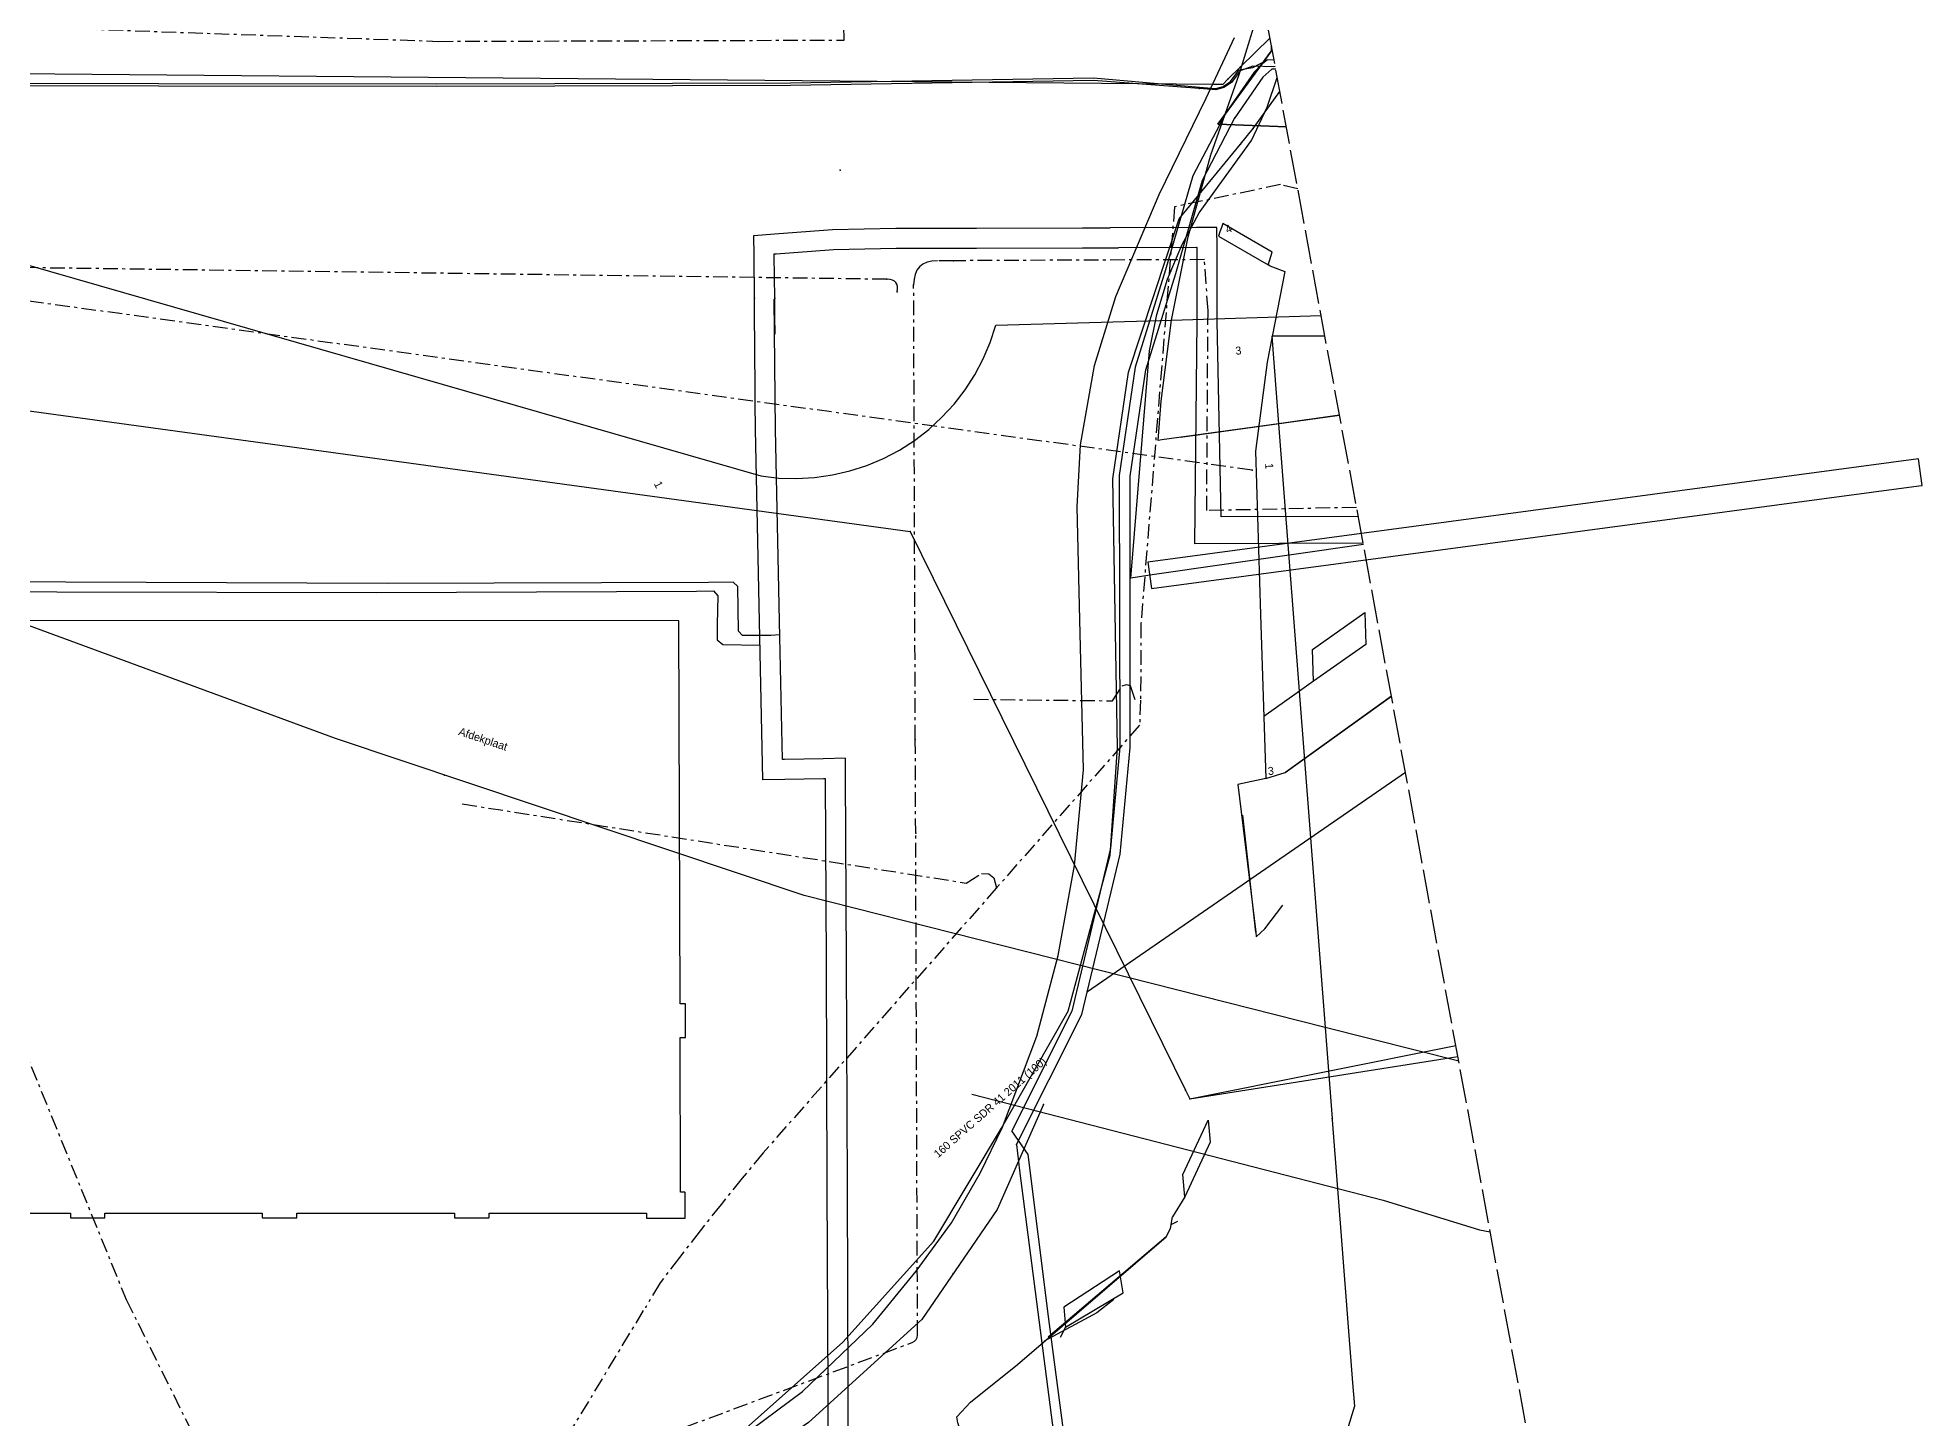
# Model space of a CAD drawing. Header units: metres. Extents: x -529 to 260, y -315 to 217.
# Drawn here: x 189.1 to 259.7, y 41.3 to 93.1 of the extents above; entities that cross this region are included whole.
import ezdxf

# ---------------------------------------------------------------- set-up
doc = ezdxf.new("R2010")
doc.units = ezdxf.units.M
doc.linetypes.add('DASHED', pattern=[1.524, 1.27, -0.254])
doc.linetypes.add('DISUSED', pattern=[0.9943, 0.55, -0.1666, 0.1111, -0.1666])
for name, color, linetype, true_color in [('GM0772_ELS_Elektriciteitskabel', 7, 'Continuous', 0x960000), ('GM0772_ELS_Mantelbuis', 7, 'Continuous', 0x960000), ('GM0772_GWA_Appurtenance', 7, 'Continuous', 0xba38a8), ('GM0772_GWA_Rioolleiding', 7, 'Continuous', 0xba38a8), ('KA0000_OVG_Orientatiepolygoon', 7, 'Continuous', 0xff00ff), ('KL1010_DAT_Telecommunicatiekabel', 7, 'Continuous', 0x00ff00), ('KL1011_DAT_Duct', 7, 'Continuous', 0x00ff00), ('KL1011_DAT_ExtraGeometrie', 7, 'Continuous', 0x00ff00), ('KL1011_DAT_Kabelbed', 7, 'Continuous', 0x00ff00), ('KL1011_DAT_Mantelbuis', 7, 'Continuous', 0x00ff00), ('KL1031_ELS_Appurtenance', 7, 'Continuous', 0x960000), ('KL1031_ELS_Elektriciteitskabel', 7, 'Continuous', 0x960000), ('KL1031_ELS_Mantelbuis', 7, 'Continuous', 0x960000), ('KL1031_EMS_Appurtenance', 7, 'Continuous', 0xc80000), ('KL1031_EMS_Elektriciteitskabel', 7, 'Continuous', 0xc80000), ('KL1031_GLD_Annotatie', 7, 'Continuous', 0xffffff), ('KL1031_GLD_Appurtenance', 7, 'Continuous', 0xffaf3c), ('KL1031_GLD_Duct', 7, 'Continuous', 0xffaf3c), ('KL1031_GLD_OlieGasChemicalienPijpleiding', 7, 'Continuous', 0xffaf3c), ('KL1051_DAT_Annotatie', 7, 'Continuous', 0xffffff), ('KL1051_DAT_Appurtenance', 7, 'Continuous', 0x00ff00), ('KL1051_DAT_Kabelbed', 7, 'Continuous', 0x00ff00), ('KL1051_DAT_Mantelbuis', 7, 'Continuous', 0x00ff00), ('KL1089_DAT_Kabelbed', 7, 'Continuous', 0x00ff00), ('KL1233_ELS_Appurtenance', 7, 'Continuous', 0x960000), ('KL1233_WRM_Appurtenance', 7, 'Continuous', 0x008080), ('KL1233_WRM_ThermischePijpleiding', 7, 'Continuous', 0x008080)]:
    doc.layers.add(name, color=color, linetype=linetype, true_color=true_color)

msp = doc.modelspace()

# ---------------------------------------------------------------- linework, layer by layer
at = {"layer": 'GM0772_ELS_Elektriciteitskabel', "linetype": 'CONTINUOUS'}
for points in [[(233.357, 85.621), (235.216, 84.534), (235.265, 84.693), (235.315, 84.851), (235.367, 85.009), (233.518, 86.091), (233.463, 85.935), (233.409, 85.778), (233.357, 85.621)], [(235.278, 84.507), (235.838, 84.294), (235.182, 80.896), (234.746, 77.56), (234.927, 71.434), (235.125, 65.279), (234.085, 65.056), (234.751, 59.522)], [(235.278, 84.507), (235.216, 84.534)], [(236.88, 70.124), (238.84, 71.507), (238.876, 70.308), (236.916, 68.926), (236.88, 70.124)], [(236.916, 68.926), (236.304, 68.493)], [(236.304, 68.493), (235.05, 67.611)], [(235.125, 65.279), (235.86, 65.503), (239.837, 68.364)], [(234.751, 59.522), (234.772, 59.344), (235.09, 59.649), (235.77, 60.535)], [(233.044, 51.648), (232.092, 49.604), (232.018, 50.433), (232.969, 52.477), (233.044, 51.648)], [(232.092, 49.604), (231.626, 48.855)], [(231.391, 48.099), (231.551, 48.416), (231.626, 48.855)], [(225.174, 36.308), (223.588, 41.131), (223.544, 41.358), (224.064, 41.897), (225.815, 43.317), (231.391, 48.099)], [(231.822, 48.681), (231.572, 48.544)], [(227.616, 44.711), (229.785, 45.995), (229.641, 46.828), (227.552, 45.458), (227.616, 44.711)], [(229.437, 45.755), (228.795, 45.257), (226.815, 44.194)], [(227.616, 44.711), (227.421, 44.327)]]:
    msp.add_lwpolyline(points, dxfattribs=at)
at = {"layer": 'GM0772_ELS_Mantelbuis', "linetype": 'CONTINUOUS'}
for points in [[(235.876, 65.536), (239.835, 68.377)], [(234.752, 59.522), (234.264, 63.906)], [(231.391, 48.099), (226.975, 44.334)]]:
    msp.add_lwpolyline(points, dxfattribs=at)
at = {"layer": 'GM0772_GWA_Appurtenance'}
for p in [(221.802, 74.549), (232.124, 53.594), (232.28, 53.278)]:
    msp.add_point(p, dxfattribs=at)
at = {"layer": 'GM0772_GWA_Rioolleiding', "linetype": 'CONTINUOUS'}
for points in [[(142.579, 85.393), (221.802, 74.549)], [(221.802, 74.549), (232.124, 53.594)], [(232.28, 53.278), (242.253, 55.275)], [(232.28, 53.278), (242.331, 54.855)], [(232.124, 53.594), (232.28, 53.278)]]:
    msp.add_lwpolyline(points, dxfattribs=at)
at = {"layer": 'KA0000_OVG_Orientatiepolygoon', "linetype": 'DASHED'}
msp.add_lwpolyline([(212.467, 216.691), (-371.799, 183.859), (-469.178, -314.621), (251.501, 5.16), (212.467, 216.691)], close=True, dxfattribs=at)
at = {"layer": 'KL1010_DAT_Telecommunicatiekabel', "linetype": 'CONTINUOUS'}
for points in [[(235.342, 92.731), (235.341, 92.562), (233.326, 89.816), (235.899, 89.713)], [(235.342, 92.731), (235.341, 92.562), (233.326, 89.816), (235.899, 89.713)], [(235.342, 92.731), (235.341, 92.562), (233.326, 89.816), (235.899, 89.713)], [(235.899, 89.713), (233.326, 89.816), (235.341, 92.562), (235.342, 92.731)], [(235.899, 89.713), (233.326, 89.816), (235.341, 92.562), (235.342, 92.731)], [(235.342, 92.731), (235.341, 92.562), (233.326, 89.816), (235.899, 89.713)], [(235.342, 92.731), (235.341, 92.562), (233.326, 89.816), (235.899, 89.713)], [(235.342, 92.731), (235.341, 92.562), (233.326, 89.816), (235.899, 89.713)]]:
    msp.add_lwpolyline(points, dxfattribs=at)
at = {"layer": 'KL1011_DAT_Duct', "linetype": 'CONTINUOUS'}
for points in [[(230.872, 72.913), (230.07, 72.797), (230.767, 81.321), (231.04, 82.678), (231.444, 84.001), (231.976, 85.277), (232.63, 86.495), (234.598, 89.206), (235.174, 90.452), (235.557, 91.56)], [(238.787, 74.055), (230.872, 72.913)], [(238.787, 74.055), (230.872, 72.913)]]:
    msp.add_lwpolyline(points, dxfattribs=at)
at = {"layer": 'KL1011_DAT_ExtraGeometrie', "linetype": 'CONTINUOUS'}
msp.add_lwpolyline([(259.6, 77.268), (230.707, 73.394), (230.84, 72.402), (259.603, 76.259), (259.739, 76.272), (259.6, 77.268)], close=True, dxfattribs=at)
msp.add_lwpolyline([(184.412, 48.99), (190.322, 48.99), (190.322, 48.816), (190.325, 48.809), (190.331, 48.807), (191.592, 48.807), (191.599, 48.811), (191.601, 48.817), (191.601, 48.99), (197.51, 48.989), (197.509, 48.821), (197.512, 48.814), (197.519, 48.811), (198.796, 48.812), (198.803, 48.815), (198.805, 48.821), (198.806, 48.991), (204.711, 48.99), (204.71, 48.825), (204.713, 48.818), (204.719, 48.815), (205.998, 48.815), (206.005, 48.817), (206.008, 48.824), (206.008, 48.99), (211.91, 48.99), (211.91, 48.809), (211.912, 48.802), (211.918, 48.798), (213.35, 48.802), (213.358, 48.806), (213.359, 48.807), (213.359, 48.807), (213.357, 49.763), (213.353, 49.77), (213.347, 49.772), (213.192, 49.772), (213.175, 55.574), (213.367, 55.575), (213.374, 55.577), (213.378, 55.583), (213.374, 56.829), (213.371, 56.836), (213.364, 56.839), (213.17, 56.839), (213.126, 71.183), (213.12, 71.193), (162.291, 71.221)], dxfattribs=at)
at = {"layer": 'KL1011_DAT_Kabelbed', "linetype": 'CONTINUOUS'}
for points in [[(230.872, 72.913), (230.07, 72.797), (230.767, 81.321), (231.04, 82.678), (231.444, 84.001), (231.976, 85.277), (232.63, 86.495), (234.598, 89.206), (235.174, 90.452), (235.557, 91.56)], [(238.787, 74.055), (230.872, 72.913)]]:
    msp.add_lwpolyline(points, dxfattribs=at)
at = {"layer": 'KL1011_DAT_Mantelbuis', "linetype": 'CONTINUOUS'}
msp.add_lwpolyline([(238.787, 74.055), (230.872, 72.913)], dxfattribs=at)
at = {"layer": 'KL1031_ELS_Appurtenance'}
for p in [(232.634, 91.147), (233.964, 90.047), (234.612, 76.846), (228.439, 57.293), (226.79, 53.058), (225.787, 51.564), (223.409, 46.725), (211.883, 45.465)]:
    msp.add_point(p, dxfattribs=at)
at = {"layer": 'KL1031_ELS_Elektriciteitskabel', "linetype": 'CONTINUOUS'}
for points in [[(184.596, 96.466), (175.899, 96.412), (175.886, 95.311), (167.592, 94.959), (162.588, 94.921), (162.656, 91.526), (170.276, 91.569), (183.176, 91.356), (204.056, 91.321), (217.307, 91.359), (228.67, 91.557), (232.638, 91.197), (233.25, 91.155), (233.536, 91.231), (233.805, 91.417), (234.128, 91.848), (234.642, 91.935), (235.197, 92.226)], [(235.197, 92.226), (234.951, 92.04), (234.689, 91.768), (233.641, 90.252), (232.393, 87.879), (231.372, 84.356), (230.231, 80.704), (229.634, 76.642), (229.661, 66.457), (229.308, 62.667), (227.862, 56.555), (225.607, 52.07)], [(235.481, 91.971), (235.405, 91.969), (234.642, 91.986), (234.165, 91.813), (233.84, 91.38), (233.557, 91.185), (233.254, 91.104), (232.634, 91.147)], [(235.5, 91.874), (235.351, 91.87), (235.02, 91.579), (233.964, 90.047)], [(235.197, 92.226), (235.433, 92.236)], [(232.634, 91.147), (228.675, 91.457), (217.308, 91.259), (204.056, 91.22), (183.176, 91.256)], [(225.787, 51.564), (228.236, 56.441), (229.669, 62.452), (230.041, 66.441), (230.04, 76.612), (230.63, 80.6), (231.755, 84.216), (232.75, 87.714), (233.964, 90.047)], [(228.439, 57.293), (240.362, 65.521)], [(226.79, 53.058), (225.055, 49.122), (222.231, 45.007), (217.987, 41.137), (213.861, 38.275), (197.211, 32.461)], [(235.373, -1.996), (234.675, -0.512), (234.039, 0.594), (234.006, 1.196), (233.196, 1.583), (232.647, 1.791), (232.596, 1.886), (230.33, 19.256), (228.872, 30.764), (226.985, 45.11), (226.215, 51.189), (225.607, 52.07)], [(225.787, 51.564), (225.889, 50.593), (232.213, 1.739), (232.379, 1.478), (233.056, 1.22), (233.618, 0.946), (233.639, 0.483), (234.325, -0.691), (234.593, -1.264)]]:
    msp.add_lwpolyline(points, dxfattribs=at)
at = {"layer": 'KL1031_ELS_Elektriciteitskabel', "linetype": 'DISUSED'}
for points in [[(234.612, 76.846), (181.482, 84.187), (174.352, 86.379), (171.338, 87.264), (169.516, 87.641), (166.976, 88.047), (164.457, 88.478), (161.538, 88.849), (157.644, 89.244), (153.36, 89.77), (151.294, 90.009), (142.823, 90.784), (140.838, 90.855), (36.8, 93.655), (26.115, 94.192), (-143.514, 94.721), (-186.431, 94.832), (-216.489, 95.172), (-226.907, 95), (-251.475, 95.159), (-350.955, 95.119), (-367.548, 94.936)], [(169.394, 92.091), (168.879, 92.349), (168.388, 92.556), (168.323, 92.59), (168.266, 92.636), (168.217, 92.692), (168.18, 92.755), (168.155, 92.824), (168.143, 92.896), (168.144, 92.969), (168.159, 93.042), (168.187, 93.109), (168.227, 93.171), (168.277, 93.224), (168.336, 93.268), (168.402, 93.299), (168.473, 93.319), (168.752, 93.415), (169.304, 93.519), (169.909, 93.603), (185.783, 93.559), (204.115, 92.919), (219.316, 92.966), (219.314, 93.677)], [(236.327, 87.392), (235.679, 87.546), (231.707, 86.716), (230.447, 71.091), (230.434, 68.224), (230.396, 67.28), (225.038, 61.186), (216.289, 51.25), (215.5, 50.295), (214.706, 49.313), (213.921, 48.324), (213.148, 47.328), (212.419, 46.372), (211.883, 45.465)], [(180.581, 74.74), (192.409, 45.748), (196.586, 37.332), (197.013, 36.716), (197.498, 36.145), (198.039, 35.625), (198.628, 35.162), (199.26, 34.76), (200.098, 34.329), (201.005, 34.067), (201.945, 33.988), (202.883, 34.093), (203.782, 34.38), (204.608, 34.834), (205.331, 35.442), (205.921, 36.178), (207.403, 38.058), (211.883, 45.465)], [(224.188, 68.251), (229.385, 68.196), (229.748, 68.751), (229.91, 68.813), (230.042, 68.768), (230.245, 68.184)], [(205.004, 64.33), (223.901, 61.364), (224.475, 61.722), (224.751, 61.713), (224.937, 61.558), (225.038, 61.186)]]:
    msp.add_lwpolyline(points, dxfattribs=at)
at = {"layer": 'KL1031_ELS_Mantelbuis', "linetype": 'CONTINUOUS'}
msp.add_lwpolyline([(225.889, 50.593), (232.213, 1.739)], dxfattribs=at)
msp.add_lwpolyline([(225.889, 50.593), (232.213, 1.739)], dxfattribs=at)
msp.add_lwpolyline([(225.889, 50.593), (232.213, 1.739)], dxfattribs=at)
msp.add_lwpolyline([(225.889, 50.593), (232.213, 1.739)], dxfattribs=at)
at = {"layer": 'KL1031_EMS_Appurtenance'}
for p in [(223.423, 84.694), (220.925, 83.997), (221.309, 83.528), (221.927, 83.788), (221.99, 66.749), (222.003, 63.231)]:
    msp.add_point(p, dxfattribs=at)
at = {"layer": 'KL1031_EMS_Elektriciteitskabel', "linetype": 'DISUSED'}
for points in [[(220.925, 83.997), (153.735, 84.906)], [(223.423, 84.694), (222.823, 84.692), (222.612, 84.677), (222.429, 84.634), (222.276, 84.563), (222.149, 84.464), (222.051, 84.337), (221.982, 84.182), (221.941, 83.999), (221.927, 83.788)], [(238.531, 75.447), (232.913, 75.326), (232.962, 82.833), (232.828, 84.735), (223.423, 84.694)], [(221.309, 83.528), (221.324, 83.636), (221.321, 83.731), (221.302, 83.81), (221.263, 83.877), (221.208, 83.928), (221.134, 83.965), (221.043, 83.989), (220.925, 83.997)], [(221.99, 66.749), (221.927, 83.788)], [(222.003, 63.231), (221.99, 66.749)], [(177.837, -17.851), (178.307, -17.544), (178.74, -17.187), (179.131, -16.783), (179.473, -16.338), (179.59, -16.095), (179.65, -15.832), (179.654, -15.562), (179.599, -15.297), (176.515, -3.024), (169.304, 24.285), (169.297, 24.405), (169.338, 24.518), (169.419, 24.606), (169.528, 24.655), (221.877, 44.14), (221.956, 44.184), (222.018, 44.249), (222.058, 44.33), (222.073, 44.42), (222.003, 63.231)]]:
    msp.add_lwpolyline(points, dxfattribs=at)
at = {"layer": 'KL1031_GLD_Appurtenance'}
for p in [(234.178, 91.957), (233.708, 91.495), (234.181, 89.067), (234.661, 89.65)]:
    msp.add_point(p, dxfattribs=at)
at = {"layer": 'KL1031_GLD_Duct', "linetype": 'CONTINUOUS'}
msp.add_lwpolyline([(224.11, 53.446), (239.526, 49.48), (243.138, 48.362), (243.544, 48.282)], dxfattribs=at)
at = {"layer": 'KL1031_GLD_OlieGasChemicalienPijpleiding', "linetype": 'CONTINUOUS'}
for points in [[(233.708, 91.495), (233.513, 91.304), (233.17, 91.299), (163.089, 91.93), (163.096, 94.252), (175.903, 94.217), (175.92, 100.475)], [(235.284, 93.043), (234.178, 91.957)], [(234.178, 91.957), (233.708, 91.495)], [(234.661, 89.65), (235.654, 91.04)], [(192.576, 32.577), (197.343, 34.081), (205.162, 36.467), (209.706, 38.379), (214.951, 40.337), (215.538, 40.823), (219.272, 44.157), (222.688, 47.932), (225.219, 52.17), (227.714, 56.565), (229.296, 62.414), (229.574, 66.44), (229.395, 76.518), (229.98, 80.511), (231.875, 86.27), (234.181, 89.067)], [(234.181, 89.067), (234.661, 89.65)]]:
    msp.add_lwpolyline(points, dxfattribs=at)
at = {"layer": 'KL1051_DAT_Appurtenance'}
for p in [(204.336, 65.413), (237.619, 52.535)]:
    msp.add_point(p, dxfattribs=at)
at = {"layer": 'KL1051_DAT_Kabelbed', "linetype": 'CONTINUOUS'}
for points in [[(237.894, 78.9), (235.61, 78.583), (231.23, 77.977), (231.095, 77.956), (231.201, 79.427), (231.596, 82.469), (232.222, 85.593), (233.067, 88.664), (234.124, 91.67), (234.965, 94.394), (235.006, 94.549)], [(185.912, 85.341), (216.2, 76.625), (216.868, 76.548), (217.541, 76.528), (218.213, 76.566), (218.88, 76.662), (219.535, 76.814), (220.176, 77.021), (220.795, 77.283), (221.391, 77.596), (221.957, 77.96), (222.491, 78.37), (222.987, 78.825), (223.443, 79.32), (223.853, 79.853), (224.219, 80.419), (224.533, 81.013), (224.795, 81.633), (225.004, 82.273), (231.596, 82.469), (237.204, 82.636)], [(242.362, 54.686), (237.355, 55.953), (217.828, 60.895), (200.25, 66.782), (186.935, 71.679), (173.261, 75.461), (171.591, 75.936), (162.693, 78.041), (153.664, 79.474), (144.551, 80.229), (132.859, 80.383), (103.642, 80.768), (84.774, 80.965), (30.585, 82.437), (24.41, 82.604), (11.772, 82.785), (11.739, 82.786), (-52.953, 82.818)], [(237.347, 81.86), (235.357, 81.866), (235.61, 78.583), (237.355, 55.953), (237.619, 52.535)], [(231.929, 78.074), (237.894, 78.9)], [(237.619, 52.535), (237.622, 52.487), (238.382, 42.621), (238.45, 41.747), (236.259, 34.574), (229.395, 31.772), (215.687, 26.177), (218.696, 18.857), (226.714, -0.648), (227.117, -1.631), (220.386, -4.42), (218.809, -5.051), (218.135, -4.709), (217.432, -4.427), (216.708, -4.209), (215.969, -4.055), (215.217, -3.965), (214.461, -3.941), (213.707, -3.983), (212.959, -4.092), (212.432, -4.209), (211.913, -4.359)]]:
    msp.add_lwpolyline(points, dxfattribs=at)
at = {"layer": 'KL1051_DAT_Mantelbuis', "linetype": 'CONTINUOUS'}
msp.add_lwpolyline([(231.929, 78.074), (237.894, 78.9)], dxfattribs=at)
at = {"layer": 'KL1089_DAT_Kabelbed', "linetype": 'CONTINUOUS'}
msp.add_lwpolyline([(180.16, 29.914), (189.209, 32.228), (215.376, 40.527), (217.766, 42.305), (220.403, 44.824), (222.018, 46.807), (223.344, 48.631), (224.424, 50.49), (225.257, 52.211), (226.541, 55.623), (227.348, 58.649), (227.963, 62.021), (228.293, 65.604), (228.159, 71.23), (228.058, 75.465), (228.183, 77.797), (228.703, 80.772), (229.503, 83.353), (231.137, 87.173), (232.897, 90.785), (233.959, 93.068)], dxfattribs=at)
at = {"layer": 'KL1233_ELS_Appurtenance'}
msp.add_point((219.172, 88.093), dxfattribs=at)
at = {"layer": 'KL1233_WRM_Appurtenance'}
for p in [(215.958, 83.295), (216.719, 83.288)]:
    msp.add_point(p, dxfattribs=at)
at = {"layer": 'KL1233_WRM_ThermischePijpleiding', "linetype": 'CONTINUOUS'}
for points in [[(215.958, 83.295), (215.946, 84.881), (215.941, 85.644), (216.714, 85.703), (218.884, 85.868), (221.263, 85.913), (224.287, 85.919), (228.253, 85.928), (229.292, 85.931)], [(238.593, 75.11), (233.459, 75.089), (233.309, 82.423), (233.3, 85.174), (233.297, 85.939), (232.532, 85.937), (229.292, 85.931)], [(216.719, 83.288), (216.696, 84.887), (216.696, 84.949), (216.771, 84.955), (218.919, 85.118), (221.271, 85.163), (224.288, 85.17), (228.255, 85.178), (229.609, 85.181)], [(238.777, 74.11), (232.463, 74.084), (232.559, 82.421), (232.55, 85.172), (232.55, 85.187), (232.534, 85.187), (229.609, 85.181)], [(215.969, 81.847), (215.966, 82.301), (215.958, 83.295)], [(219.517, 32.088), (219.473, 42.262), (219.441, 50.003), (219.405, 58.391), (219.375, 65.405), (219.372, 66.042), (218.531, 66.024), (217.089, 65.994), (217.008, 65.992), (216.91, 70.594), (216.746, 78.371), (216.702, 83.259), (216.726, 81.943)], [(216.726, 81.943), (216.723, 82.376), (216.719, 83.288)], [(218.766, 32.198), (218.724, 42.259), (218.691, 50), (218.656, 58.388), (218.626, 65.276), (218.547, 65.274), (217.104, 65.243), (216.274, 65.227), (216.261, 65.849), (216.16, 70.579), (215.996, 78.361), (215.988, 79.385), (215.982, 80.207), (215.975, 81.046), (215.969, 81.847)], [(176.537, 72.35), (176.628, 72.351), (177.183, 72.349), (177.84, 72.35), (189.802, 72.276), (201.786, 72.251), (213.791, 72.308), (214.425, 72.313), (214.585, 72.132), (214.558, 71.06), (214.564, 70.477), (214.778, 70.309), (216.166, 70.286)], [(216.909, 70.665), (216.571, 70.64), (215.511, 70.643), (215.36, 70.805), (215.338, 72.481), (215.155, 72.641), (214.238, 72.626), (202.19, 72.588), (190.143, 72.644), (177.128, 72.685), (177.086, 72.682)]]:
    msp.add_lwpolyline(points, dxfattribs=at)

# ---------------------------------------------------------------- texts
at = {"layer": 'KL1031_GLD_Annotatie', "insert": (224.817, 52.919), "char_height": 0.3, "attachment_point": 5, "rotation": 41.363}
msp.add_mtext('160 SPVC SDR 41 2011 (100)', dxfattribs=at)
at = {"layer": 'KL1051_DAT_Annotatie', "char_height": 0.3, "attachment_point": 7}
for s, insert, rotation in [('4', (233.691, 85.707), 24.663), ('3', (234.007, 81.16), 6.363), ('1', (235.104, 77.1), 272.863), ('1', (212.18, 76.335), 296.763), ('Afdekplaat', (204.812, 66.836), 341.463), ('Afdekplaat', (204.812, 66.836), 341.463), ('3', (235.223, 65.402), 6.363)]:
    msp.add_mtext(s, dxfattribs=dict(at, insert=insert, rotation=rotation))

doc.saveas('drawing.dxf')
